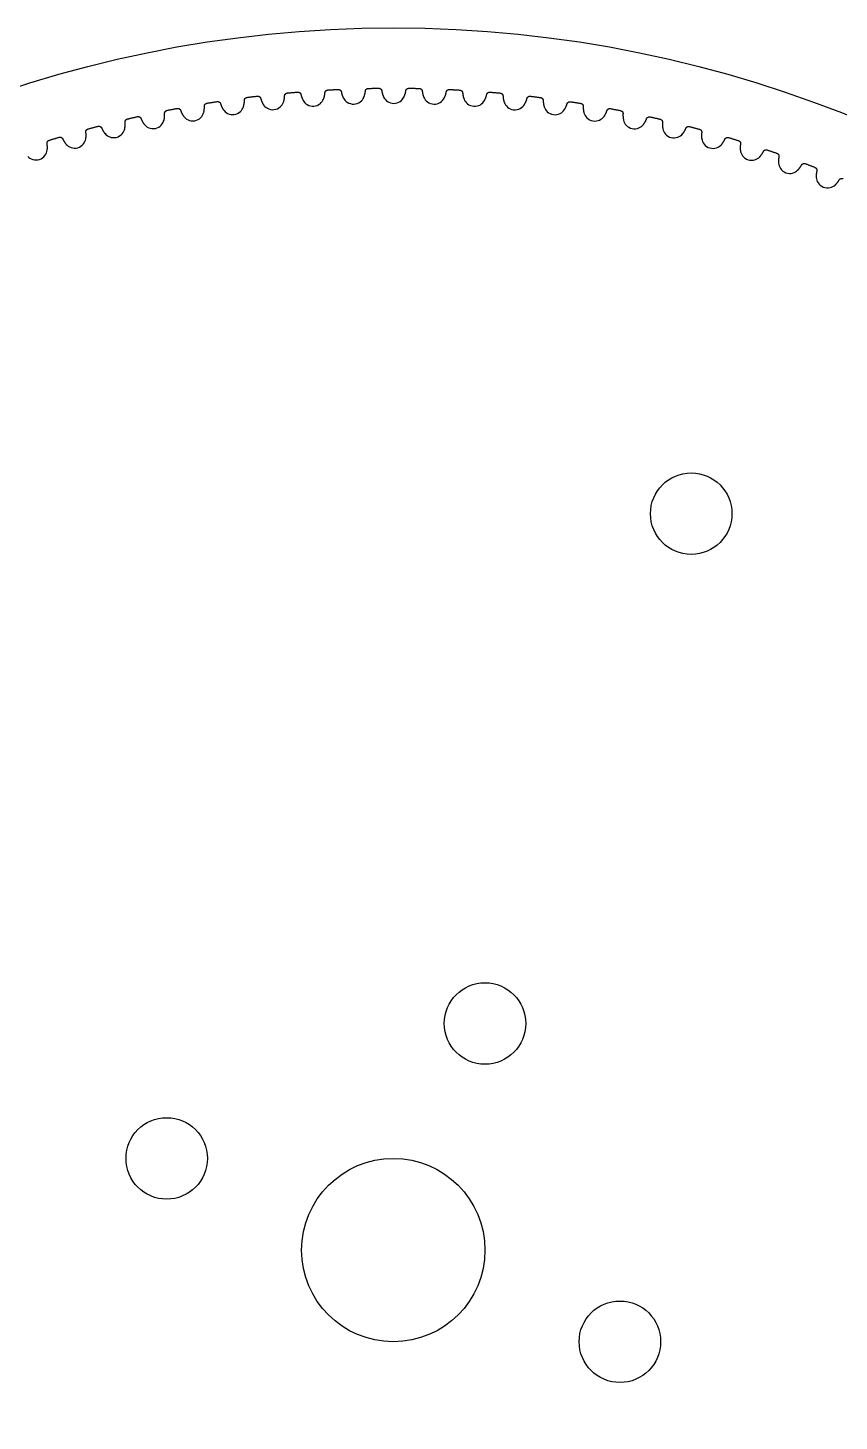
# Model space of a CAD drawing. Extents: x 12 to 272, y 74 to 194.
# Drawn here: x 54.6 to 94.4, y 125.6 to 194 of the extents above; entities that cross this region are included whole.
import ezdxf

# ---------------------------------------------------------------- set-up
doc = ezdxf.new("R2010")
doc.units = 0
doc.layers.add('View001', color=7, linetype='CONTINUOUS')

msp = doc.modelspace()

# ---------------------------------------------------------------- linework, layer by layer
at = {"layer": 'View001'}
for centre, radius in [((72.5, 134), 60), ((87.1253, 170.154), 2), ((77.0001, 145.124), 2), ((61.3757, 138.5), 2), ((72.5, 134), 4.5), ((83.6243, 129.5), 2)]:
    msp.add_circle(centre, radius, dxfattribs=at)
for points, degree in [([(67.3001, 190.804), (67.8063, 190.848)], 1), ([(69.2857, 190.951), (69.7931, 190.978)], 1), ([(69.9481, 190.853), (69.9754, 190.695), (70.0505, 190.553)], 2), ([(69.9481, 190.853), (69.9754, 190.695), (70.0505, 190.553)], 2), ([(71.0477, 190.587), (71.1129, 190.734), (71.1292, 190.894)], 2), ([(71.0477, 190.587), (71.1129, 190.734), (71.1292, 190.894)], 2), ([(71.2752, 191.029), (71.7833, 191.037)], 1), ([(71.9338, 190.907), (71.9555, 190.748), (72.0257, 190.604)], 2), ([(71.9338, 190.907), (71.9555, 190.748), (72.0257, 190.604)], 2), ([(73.0234, 190.603), (73.0937, 190.748), (73.1156, 190.907)], 2), ([(73.0234, 190.603), (73.0937, 190.748), (73.1156, 190.907)], 2), ([(73.2662, 191.037), (73.7743, 191.028)], 1), ([(73.9202, 190.893), (73.9363, 190.733), (74.0014, 190.586)], 2), ([(73.9202, 190.893), (73.9363, 190.733), (74.0014, 190.586)], 2), ([(74.9985, 190.551), (75.0738, 190.692), (75.1012, 190.851)], 2), ([(74.9985, 190.551), (75.0738, 190.692), (75.1012, 190.851)], 2), ([(75.2563, 190.975), (75.7637, 190.948)], 1), ([(77.243, 190.844), (77.7492, 190.8)], 1), ([(63.1864, 189.834), (63.2305, 189.989), (63.2244, 190.149)], 2), ([(63.1864, 189.834), (63.2305, 189.989), (63.2244, 190.149)], 2), ([(63.3503, 190.303), (63.8522, 190.382)], 1), ([(64.0193, 190.275), (64.063, 190.12), (64.1526, 189.987)], 2), ([(64.0193, 190.275), (64.063, 190.12), (64.1526, 189.987)], 2), ([(65.1407, 190.125), (65.1902, 190.278), (65.1897, 190.439)], 2), ([(65.1407, 190.125), (65.1902, 190.278), (65.1897, 190.439)], 2), ([(65.3208, 190.588), (65.8252, 190.65)], 1), ([(65.9884, 190.536), (66.0267, 190.38), (66.1116, 190.244)], 2), ([(65.9884, 190.536), (66.0267, 190.38), (66.1116, 190.244)], 2), ([(67.1039, 190.348), (67.1587, 190.499), (67.1638, 190.66)], 2), ([(67.1039, 190.348), (67.1587, 190.499), (67.1638, 190.66)], 2), ([(67.9655, 190.729), (67.9983, 190.572), (68.0783, 190.433)], 2), ([(67.9655, 190.729), (67.9983, 190.572), (68.0783, 190.433)], 2), ([(69.0737, 190.502), (69.1337, 190.651), (69.1445, 190.811)], 2), ([(69.0737, 190.502), (69.1337, 190.651), (69.1445, 190.811)], 2), ([(75.9048, 190.808), (75.9154, 190.648), (75.9753, 190.499)], 2), ([(75.9048, 190.808), (75.9154, 190.648), (75.9753, 190.499)], 2), ([(76.9706, 190.429), (77.0508, 190.568), (77.0837, 190.725)], 2), ([(76.9706, 190.429), (77.0508, 190.568), (77.0837, 190.725)], 2), ([(77.8853, 190.655), (77.8903, 190.494), (77.945, 190.343)], 2), ([(77.8853, 190.655), (77.8903, 190.494), (77.945, 190.343)], 2), ([(78.9372, 190.239), (79.0222, 190.375), (79.0606, 190.531)], 2), ([(78.9372, 190.239), (79.0222, 190.375), (79.0606, 190.531)], 2), ([(79.224, 190.644), (79.7283, 190.582)], 1), ([(79.8593, 190.432), (79.8586, 190.272), (79.908, 190.119)], 2), ([(79.8593, 190.432), (79.8586, 190.272), (79.908, 190.119)], 2), ([(80.896, 189.98), (80.9857, 190.113), (81.0295, 190.267)], 2), ([(80.896, 189.98), (80.9857, 190.113), (81.0295, 190.267)], 2), ([(81.1967, 190.375), (81.6986, 190.295)], 1), ([(81.8243, 190.141), (81.818, 189.981), (81.862, 189.826)], 2), ([(81.8243, 190.141), (81.818, 189.981), (81.862, 189.826)], 2), ([(59.445, 189.528), (59.9402, 189.642)], 1), ([(60.1144, 189.546), (60.1688, 189.395), (60.2674, 189.268)], 2), ([(60.1144, 189.546), (60.1688, 189.395), (60.2674, 189.268)], 2), ([(61.2435, 189.475), (61.2822, 189.631), (61.2705, 189.791)], 2), ([(61.2435, 189.475), (61.2822, 189.631), (61.2705, 189.791)], 2), ([(61.3909, 189.95), (61.8897, 190.046)], 1), ([(62.0605, 189.945), (62.1096, 189.792), (62.2037, 189.661)], 2), ([(62.0605, 189.945), (62.1096, 189.792), (62.2037, 189.661)], 2), ([(82.8445, 189.653), (82.9388, 189.783), (82.988, 189.935)], 2), ([(82.8445, 189.653), (82.9388, 189.783), (82.988, 189.935)], 2), ([(83.1589, 190.037), (83.6576, 189.94)], 1), ([(83.7779, 189.782), (83.766, 189.621), (83.8046, 189.465)], 2), ([(83.7779, 189.782), (83.766, 189.621), (83.8046, 189.465)], 2), ([(84.7805, 189.258), (84.8793, 189.384), (84.9337, 189.535)], 2), ([(84.7805, 189.258), (84.8793, 189.384), (84.9337, 189.535)], 2), ([(85.1081, 189.631), (85.6031, 189.516)], 1), ([(57.4011, 188.555), (57.4289, 188.713), (57.4061, 188.872)], 2), ([(57.4011, 188.555), (57.4289, 188.713), (57.4061, 188.872)], 2), ([(57.5151, 189.038), (58.006, 189.17)], 1), ([(58.1834, 189.08), (58.243, 188.931), (58.3461, 188.808)], 2), ([(58.1834, 189.08), (58.243, 188.931), (58.3461, 188.808)], 2), ([(59.3143, 189.049), (59.3475, 189.206), (59.3303, 189.365)], 2), ([(59.3143, 189.049), (59.3475, 189.206), (59.3303, 189.365)], 2), ([(85.7177, 189.354), (85.7003, 189.194), (85.7335, 189.037)], 2), ([(85.7177, 189.354), (85.7003, 189.194), (85.7335, 189.037)], 2), ([(86.7015, 188.795), (86.8046, 188.918), (86.8643, 189.068)], 2), ([(86.7015, 188.795), (86.8046, 188.918), (86.8643, 189.068)], 2), ([(87.0419, 189.157), (87.5326, 189.025)], 1), ([(87.6415, 188.859), (87.6186, 188.7), (87.6462, 188.542)], 2), ([(87.6415, 188.859), (87.6186, 188.7), (87.6462, 188.542)], 2), ([(55.5064, 187.995), (55.5286, 188.154), (55.5002, 188.312)], 2), ([(55.5064, 187.995), (55.5286, 188.154), (55.5002, 188.312)], 2), ([(55.6034, 188.482), (56.0894, 188.63)], 1), ([(56.2699, 188.547), (56.3347, 188.4), (56.4419, 188.28)], 2), ([(56.2699, 188.547), (56.3347, 188.4), (56.4419, 188.28)], 2), ([(88.6051, 188.266), (88.7125, 188.386), (88.7774, 188.533)], 2), ([(88.6051, 188.266), (88.7125, 188.386), (88.7774, 188.533)], 2), ([(88.958, 188.616), (89.4438, 188.467)], 1), ([(89.5469, 188.297), (89.5183, 188.139), (89.5404, 187.98)], 2), ([(89.5469, 188.297), (89.5183, 188.139), (89.5404, 187.98)], 2), ([(90.4892, 187.671), (90.6007, 187.787), (90.6706, 187.931)], 2), ([(90.4892, 187.671), (90.6007, 187.787), (90.6706, 187.931)], 2), ([(90.854, 188.008), (91.3344, 187.843)], 1), ([(91.4314, 187.669), (91.3974, 187.512), (91.4139, 187.352)], 2), ([(91.4314, 187.669), (91.3974, 187.512), (91.4139, 187.352)], 2), ([(92.3513, 187.011), (92.4668, 187.122), (92.5418, 187.264)], 2), ([(92.3513, 187.011), (92.4668, 187.122), (92.5418, 187.264)], 2), ([(92.7277, 187.335), (93.202, 187.153)], 1), ([(93.2929, 186.976), (93.2534, 186.82), (93.2644, 186.66)], 2), ([(93.2929, 186.976), (93.2534, 186.82), (93.2644, 186.66)], 2), ([(94.1893, 186.286), (94.3086, 186.393), (94.3885, 186.533)], 2), ([(94.1893, 186.286), (94.3086, 186.393), (94.3885, 186.533)], 2)]:
    msp.add_open_spline(points, degree=degree, dxfattribs=at)
for points, degree, knots in [([(67.8063, 190.848), (67.8592, 190.853), (67.9084, 190.819), (67.9553, 190.781), (67.9655, 190.729)], 2, [0, 0, 0, 0.724386, 0.724386, 1.44877, 1.44877, 1.44877]), ([(69.1445, 190.811), (69.1474, 190.864), (69.1886, 190.908), (69.2326, 190.949), (69.2857, 190.951)], 2, [0, 0, 0, 0.724386, 0.724386, 1.44877, 1.44877, 1.44877]), ([(69.1445, 190.811), (69.1474, 190.864), (69.1886, 190.908), (69.2326, 190.949), (69.2857, 190.951)], 2, [0, 0, 0, 0.724386, 0.724386, 1.44877, 1.44877, 1.44877]), ([(69.7931, 190.978), (69.8462, 190.981), (69.8942, 190.945), (69.9397, 190.905), (69.9481, 190.853)], 2, [0, 0, 0, 0.724386, 0.724386, 1.44877, 1.44877, 1.44877]), ([(71.1292, 190.894), (71.134, 190.947), (71.1766, 190.989), (71.222, 191.028), (71.2752, 191.029)], 2, [0, 0, 0, 0.724386, 0.724386, 1.44877, 1.44877, 1.44877]), ([(71.1292, 190.894), (71.134, 190.947), (71.1766, 190.989), (71.222, 191.028), (71.2752, 191.029)], 2, [0, 0, 0, 0.724386, 0.724386, 1.44877, 1.44877, 1.44877]), ([(71.7833, 191.037), (71.8364, 191.039), (71.8831, 191.001), (71.9272, 190.96), (71.9338, 190.907)], 2, [0, 0, 0, 0.724386, 0.724386, 1.44877, 1.44877, 1.44877]), ([(73.1156, 190.907), (73.1222, 190.96), (73.1663, 191), (73.2131, 191.038), (73.2662, 191.037)], 2, [0, 0, 0, 0.724386, 0.724386, 1.44877, 1.44877, 1.44877]), ([(73.1156, 190.907), (73.1222, 190.96), (73.1663, 191), (73.2131, 191.038), (73.2662, 191.037)], 2, [0, 0, 0, 0.724386, 0.724386, 1.44877, 1.44877, 1.44877]), ([(73.7743, 191.028), (73.8274, 191.027), (73.8728, 190.988), (73.9154, 190.945), (73.9202, 190.893)], 2, [0, 0, 0, 0.724386, 0.724386, 1.44877, 1.44877, 1.44877]), ([(75.1012, 190.851), (75.1097, 190.903), (75.1552, 190.942), (75.2032, 190.978), (75.2563, 190.975)], 2, [0, 0, 0, 0.724386, 0.724386, 1.44877, 1.44877, 1.44877]), ([(75.1012, 190.851), (75.1097, 190.903), (75.1552, 190.942), (75.2032, 190.978), (75.2563, 190.975)], 2, [0, 0, 0, 0.724386, 0.724386, 1.44877, 1.44877, 1.44877]), ([(75.7637, 190.948), (75.8168, 190.946), (75.8608, 190.905), (75.9019, 190.861), (75.9048, 190.808)], 2, [0, 0, 0, 0.724386, 0.724386, 1.44877, 1.44877, 1.44877]), ([(77.0837, 190.725), (77.094, 190.778), (77.1408, 190.815), (77.1901, 190.849), (77.243, 190.844)], 2, [0, 0, 0, 0.724386, 0.724386, 1.44877, 1.44877, 1.44877]), ([(77.0837, 190.725), (77.094, 190.778), (77.1408, 190.815), (77.1901, 190.849), (77.243, 190.844)], 2, [0, 0, 0, 0.724386, 0.724386, 1.44877, 1.44877, 1.44877]), ([(63.2244, 190.149), (63.2218, 190.202), (63.2582, 190.25), (63.2977, 190.295), (63.3503, 190.303)], 2, [0, 0, 0, 0.724386, 0.724386, 1.44877, 1.44877, 1.44877]), ([(63.2244, 190.149), (63.2218, 190.202), (63.2582, 190.25), (63.2977, 190.295), (63.3503, 190.303)], 2, [0, 0, 0, 0.724386, 0.724386, 1.44877, 1.44877, 1.44877]), ([(63.8522, 190.382), (63.9046, 190.391), (63.9561, 190.36), (64.0054, 190.326), (64.0193, 190.275)], 2, [0, 0, 0, 0.724386, 0.724386, 1.44877, 1.44877, 1.44877]), ([(65.1897, 190.439), (65.1889, 190.492), (65.2269, 190.538), (65.268, 190.582), (65.3208, 190.588)], 2, [0, 0, 0, 0.724386, 0.724386, 1.44877, 1.44877, 1.44877]), ([(65.1897, 190.439), (65.1889, 190.492), (65.2269, 190.538), (65.268, 190.582), (65.3208, 190.588)], 2, [0, 0, 0, 0.724386, 0.724386, 1.44877, 1.44877, 1.44877]), ([(65.8252, 190.65), (65.8779, 190.657), (65.9283, 190.624), (65.9764, 190.588), (65.9884, 190.536)], 2, [0, 0, 0, 0.724386, 0.724386, 1.44877, 1.44877, 1.44877]), ([(66.1116, 190.244), (66.1552, 190.174), (66.2228, 190.102), (66.3156, 190.051), (66.4075, 190), (66.5248, 189.973), (66.6402, 189.986), (66.7557, 189.997), (66.8649, 190.048), (66.9442, 190.117), (67.0245, 190.186), (67.0757, 190.27), (67.1039, 190.348)], 3, [0, 0, 0, 0, 0.558599, 0.558599, 0.558599, 1.1172, 1.1172, 1.1172, 1.6758, 1.6758, 1.6758, 2.2344, 2.2344, 2.2344, 2.2344]), ([(67.1638, 190.66), (67.1649, 190.713), (67.2045, 190.758), (67.2471, 190.8), (67.3001, 190.804)], 2, [0, 0, 0, 0.724386, 0.724386, 1.44877, 1.44877, 1.44877]), ([(67.1638, 190.66), (67.1649, 190.713), (67.2045, 190.758), (67.2471, 190.8), (67.3001, 190.804)], 2, [0, 0, 0, 0.724386, 0.724386, 1.44877, 1.44877, 1.44877]), ([(68.0783, 190.433), (68.1195, 190.361), (68.1846, 190.287), (68.2755, 190.233), (68.3656, 190.179), (68.4819, 190.148), (68.5976, 190.156), (68.7134, 190.164), (68.8244, 190.211), (68.906, 190.277), (68.9887, 190.343), (69.0428, 190.425), (69.0737, 190.502)], 3, [0, 0, 0, 0, 0.558599, 0.558599, 0.558599, 1.1172, 1.1172, 1.1172, 1.6758, 1.6758, 1.6758, 2.2344, 2.2344, 2.2344, 2.2344]), ([(70.0505, 190.553), (70.0892, 190.48), (70.1516, 190.403), (70.2406, 190.346), (70.3287, 190.289), (70.4439, 190.254), (70.5598, 190.258), (70.6758, 190.262), (70.7883, 190.305), (70.8723, 190.368), (70.9571, 190.431), (71.0142, 190.511), (71.0477, 190.587)], 3, [0, 0, 0, 0, 0.558599, 0.558599, 0.558599, 1.1172, 1.1172, 1.1172, 1.6758, 1.6758, 1.6758, 2.2344, 2.2344, 2.2344, 2.2344]), ([(72.0257, 190.604), (72.0617, 190.529), (72.1215, 190.451), (72.2084, 190.391), (72.2945, 190.33), (72.4084, 190.291), (72.5244, 190.292), (72.6405, 190.291), (72.7544, 190.33), (72.8405, 190.39), (72.9275, 190.451), (72.9873, 190.529), (73.0234, 190.603)], 3, [0, 0, 0, 0, 0.558599, 0.558599, 0.558599, 1.1172, 1.1172, 1.1172, 1.6758, 1.6758, 1.6758, 2.2344, 2.2344, 2.2344, 2.2344]), ([(74.0014, 190.586), (74.0349, 190.51), (74.0918, 190.43), (74.1766, 190.366), (74.2605, 190.303), (74.373, 190.26), (74.489, 190.257), (74.6049, 190.252), (74.7201, 190.287), (74.8083, 190.344), (74.8973, 190.401), (74.9598, 190.477), (74.9985, 190.551)], 3, [0, 0, 0, 0, 0.558599, 0.558599, 0.558599, 1.1172, 1.1172, 1.1172, 1.6758, 1.6758, 1.6758, 2.2344, 2.2344, 2.2344, 2.2344]), ([(75.9753, 190.499), (76.0061, 190.422), (76.0602, 190.34), (76.1428, 190.274), (76.2244, 190.207), (76.3353, 190.161), (76.4511, 190.153), (76.5668, 190.144), (76.6831, 190.175), (76.7732, 190.229), (76.8643, 190.283), (76.9294, 190.357), (76.9706, 190.429)], 3, [0, 0, 0, 0, 0.558599, 0.558599, 0.558599, 1.1172, 1.1172, 1.1172, 1.6758, 1.6758, 1.6758, 2.2344, 2.2344, 2.2344, 2.2344]), ([(77.7492, 190.8), (77.8022, 190.795), (77.8447, 190.753), (77.8843, 190.708), (77.8853, 190.655)], 2, [0, 0, 0, 0.724386, 0.724386, 1.44877, 1.44877, 1.44877]), ([(77.945, 190.343), (77.9731, 190.265), (78.0243, 190.181), (78.1045, 190.112), (78.1837, 190.043), (78.2929, 189.992), (78.4084, 189.981), (78.5237, 189.968), (78.6411, 189.995), (78.733, 190.046), (78.8259, 190.097), (78.8935, 190.168), (78.9372, 190.239)], 3, [0, 0, 0, 0, 0.558599, 0.558599, 0.558599, 1.1172, 1.1172, 1.1172, 1.6758, 1.6758, 1.6758, 2.2344, 2.2344, 2.2344, 2.2344]), ([(79.0606, 190.531), (79.0727, 190.583), (79.1208, 190.618), (79.1712, 190.651), (79.224, 190.644)], 2, [0, 0, 0, 0.724386, 0.724386, 1.44877, 1.44877, 1.44877]), ([(79.0606, 190.531), (79.0727, 190.583), (79.1208, 190.618), (79.1712, 190.651), (79.224, 190.644)], 2, [0, 0, 0, 0.724386, 0.724386, 1.44877, 1.44877, 1.44877]), ([(79.7283, 190.582), (79.7811, 190.576), (79.8221, 190.532), (79.8601, 190.486), (79.8593, 190.432)], 2, [0, 0, 0, 0.724386, 0.724386, 1.44877, 1.44877, 1.44877]), ([(81.0295, 190.267), (81.0434, 190.319), (81.0927, 190.353), (81.1443, 190.384), (81.1967, 190.375)], 2, [0, 0, 0, 0.724386, 0.724386, 1.44877, 1.44877, 1.44877]), ([(81.0295, 190.267), (81.0434, 190.319), (81.0927, 190.353), (81.1443, 190.384), (81.1967, 190.375)], 2, [0, 0, 0, 0.724386, 0.724386, 1.44877, 1.44877, 1.44877]), ([(81.6986, 190.295), (81.7511, 190.287), (81.7906, 190.242), (81.8269, 190.194), (81.8243, 190.141)], 2, [0, 0, 0, 0.724386, 0.724386, 1.44877, 1.44877, 1.44877]), ([(59.3303, 189.365), (59.3239, 189.418), (59.3569, 189.468), (59.3932, 189.516), (59.445, 189.528)], 2, [0, 0, 0, 0.724386, 0.724386, 1.44877, 1.44877, 1.44877]), ([(59.3303, 189.365), (59.3239, 189.418), (59.3569, 189.468), (59.3932, 189.516), (59.445, 189.528)], 2, [0, 0, 0, 0.724386, 0.724386, 1.44877, 1.44877, 1.44877]), ([(59.9402, 189.642), (59.9919, 189.654), (60.0455, 189.627), (60.097, 189.596), (60.1144, 189.546)], 2, [0, 0, 0, 0.724386, 0.724386, 1.44877, 1.44877, 1.44877]), ([(60.2674, 189.268), (60.3182, 189.203), (60.3929, 189.139), (60.4905, 189.098), (60.5873, 189.057), (60.7068, 189.042), (60.8202, 189.067), (60.9338, 189.09), (61.0371, 189.152), (61.1088, 189.229), (61.1814, 189.306), (61.2236, 189.395), (61.2435, 189.475)], 3, [0, 0, 0, 0, 0.558599, 0.558599, 0.558599, 1.1172, 1.1172, 1.1172, 1.6758, 1.6758, 1.6758, 2.2344, 2.2344, 2.2344, 2.2344]), ([(61.2705, 189.791), (61.266, 189.844), (61.3007, 189.893), (61.3386, 189.94), (61.3909, 189.95)], 2, [0, 0, 0, 0.724386, 0.724386, 1.44877, 1.44877, 1.44877]), ([(61.2705, 189.791), (61.266, 189.844), (61.3007, 189.893), (61.3386, 189.94), (61.3909, 189.95)], 2, [0, 0, 0, 0.724386, 0.724386, 1.44877, 1.44877, 1.44877]), ([(61.8897, 190.046), (61.9419, 190.057), (61.9944, 190.028), (62.0449, 189.995), (62.0605, 189.945)], 2, [0, 0, 0, 0.724386, 0.724386, 1.44877, 1.44877, 1.44877]), ([(62.2037, 189.661), (62.2522, 189.594), (62.3246, 189.528), (62.4207, 189.483), (62.516, 189.439), (62.6349, 189.42), (62.7491, 189.441), (62.8635, 189.46), (62.9689, 189.518), (63.0432, 189.593), (63.1185, 189.667), (63.1637, 189.755), (63.1864, 189.834)], 3, [0, 0, 0, 0, 0.558599, 0.558599, 0.558599, 1.1172, 1.1172, 1.1172, 1.6758, 1.6758, 1.6758, 2.2344, 2.2344, 2.2344, 2.2344]), ([(64.1526, 189.987), (64.1986, 189.918), (64.2687, 189.849), (64.3632, 189.801), (64.4568, 189.753), (64.575, 189.731), (64.6899, 189.747), (64.8049, 189.763), (64.9123, 189.817), (64.9891, 189.889), (65.0669, 189.961), (65.1152, 190.047), (65.1407, 190.125)], 3, [0, 0, 0, 0, 0.558599, 0.558599, 0.558599, 1.1172, 1.1172, 1.1172, 1.6758, 1.6758, 1.6758, 2.2344, 2.2344, 2.2344, 2.2344]), ([(79.908, 190.119), (79.9334, 190.04), (79.9816, 189.954), (80.0593, 189.882), (80.1361, 189.811), (80.2435, 189.756), (80.3585, 189.741), (80.4733, 189.724), (80.5915, 189.746), (80.6852, 189.794), (80.7797, 189.842), (80.8498, 189.911), (80.896, 189.98)], 3, [0, 0, 0, 0, 0.558599, 0.558599, 0.558599, 1.1172, 1.1172, 1.1172, 1.6758, 1.6758, 1.6758, 2.2344, 2.2344, 2.2344, 2.2344]), ([(81.862, 189.826), (81.8846, 189.747), (81.9298, 189.659), (82.005, 189.585), (82.0793, 189.51), (82.1846, 189.452), (82.299, 189.432), (82.4132, 189.412), (82.5321, 189.43), (82.6274, 189.475), (82.7235, 189.519), (82.796, 189.585), (82.8445, 189.653)], 3, [0, 0, 0, 0, 0.558599, 0.558599, 0.558599, 1.1172, 1.1172, 1.1172, 1.6758, 1.6758, 1.6758, 2.2344, 2.2344, 2.2344, 2.2344]), ([(82.988, 189.935), (83.0037, 189.986), (83.0542, 190.019), (83.1068, 190.048), (83.1589, 190.037)], 2, [0, 0, 0, 0.724386, 0.724386, 1.44877, 1.44877, 1.44877]), ([(82.988, 189.935), (83.0037, 189.986), (83.0542, 190.019), (83.1068, 190.048), (83.1589, 190.037)], 2, [0, 0, 0, 0.724386, 0.724386, 1.44877, 1.44877, 1.44877]), ([(83.6576, 189.94), (83.7099, 189.93), (83.7477, 189.884), (83.7824, 189.835), (83.7779, 189.782)], 2, [0, 0, 0, 0.724386, 0.724386, 1.44877, 1.44877, 1.44877]), ([(83.8046, 189.465), (83.8244, 189.385), (83.8665, 189.296), (83.9391, 189.219), (84.0107, 189.142), (84.114, 189.08), (84.2276, 189.057), (84.341, 189.032), (84.4605, 189.046), (84.5572, 189.087), (84.6549, 189.128), (84.7297, 189.192), (84.7805, 189.258)], 3, [0, 0, 0, 0, 0.558599, 0.558599, 0.558599, 1.1172, 1.1172, 1.1172, 1.6758, 1.6758, 1.6758, 2.2344, 2.2344, 2.2344, 2.2344]), ([(84.9337, 189.535), (84.9512, 189.586), (85.0028, 189.616), (85.0563, 189.643), (85.1081, 189.631)], 2, [0, 0, 0, 0.724386, 0.724386, 1.44877, 1.44877, 1.44877]), ([(84.9337, 189.535), (84.9512, 189.586), (85.0028, 189.616), (85.0563, 189.643), (85.1081, 189.631)], 2, [0, 0, 0, 0.724386, 0.724386, 1.44877, 1.44877, 1.44877]), ([(85.6031, 189.516), (85.655, 189.505), (85.6912, 189.457), (85.7241, 189.407), (85.7177, 189.354)], 2, [0, 0, 0, 0.724386, 0.724386, 1.44877, 1.44877, 1.44877]), ([(57.4061, 188.872), (57.3979, 188.925), (57.4291, 188.976), (57.4637, 189.025), (57.5151, 189.038)], 2, [0, 0, 0, 0.724386, 0.724386, 1.44877, 1.44877, 1.44877]), ([(57.4061, 188.872), (57.3979, 188.925), (57.4291, 188.976), (57.4637, 189.025), (57.5151, 189.038)], 2, [0, 0, 0, 0.724386, 0.724386, 1.44877, 1.44877, 1.44877]), ([(58.006, 189.17), (58.0573, 189.184), (58.1117, 189.158), (58.1643, 189.13), (58.1834, 189.08)], 2, [0, 0, 0, 0.724386, 0.724386, 1.44877, 1.44877, 1.44877]), ([(58.3461, 188.808), (58.3991, 188.744), (58.476, 188.682), (58.575, 188.645), (58.6731, 188.607), (58.793, 188.597), (58.9055, 188.626), (59.0182, 188.653), (59.1193, 188.718), (59.1883, 188.798), (59.2582, 188.877), (59.2972, 188.968), (59.3143, 189.049)], 3, [0, 0, 0, 0, 0.558599, 0.558599, 0.558599, 1.1172, 1.1172, 1.1172, 1.6758, 1.6758, 1.6758, 2.2344, 2.2344, 2.2344, 2.2344]), ([(85.7335, 189.037), (85.7504, 188.956), (85.7894, 188.866), (85.8592, 188.786), (85.9281, 188.707), (86.0292, 188.641), (86.1419, 188.614), (86.2543, 188.585), (86.3743, 188.595), (86.4724, 188.633), (86.5714, 188.67), (86.6484, 188.732), (86.7015, 188.795)], 3, [0, 0, 0, 0, 0.558599, 0.558599, 0.558599, 1.1172, 1.1172, 1.1172, 1.6758, 1.6758, 1.6758, 2.2344, 2.2344, 2.2344, 2.2344]), ([(86.8643, 189.068), (86.8835, 189.117), (86.9361, 189.146), (86.9906, 189.171), (87.0419, 189.157)], 2, [0, 0, 0, 0.724386, 0.724386, 1.44877, 1.44877, 1.44877]), ([(86.8643, 189.068), (86.8835, 189.117), (86.9361, 189.146), (86.9906, 189.171), (87.0419, 189.157)], 2, [0, 0, 0, 0.724386, 0.724386, 1.44877, 1.44877, 1.44877]), ([(87.5326, 189.025), (87.5841, 189.012), (87.6186, 188.963), (87.6497, 188.912), (87.6415, 188.859)], 2, [0, 0, 0, 0.724386, 0.724386, 1.44877, 1.44877, 1.44877]), ([(55.5002, 188.312), (55.4902, 188.364), (55.5196, 188.416), (55.5525, 188.467), (55.6034, 188.482)], 2, [0, 0, 0, 0.724386, 0.724386, 1.44877, 1.44877, 1.44877]), ([(55.5002, 188.312), (55.4902, 188.364), (55.5196, 188.416), (55.5525, 188.467), (55.6034, 188.482)], 2, [0, 0, 0, 0.724386, 0.724386, 1.44877, 1.44877, 1.44877]), ([(56.0894, 188.63), (56.1402, 188.646), (56.1954, 188.623), (56.249, 188.596), (56.2699, 188.547)], 2, [0, 0, 0, 0.724386, 0.724386, 1.44877, 1.44877, 1.44877]), ([(56.4419, 188.28), (56.4971, 188.219), (56.5761, 188.16), (56.6764, 188.126), (56.7757, 188.091), (56.8959, 188.085), (57.0073, 188.118), (57.1191, 188.149), (57.2179, 188.218), (57.284, 188.3), (57.3511, 188.382), (57.3869, 188.473), (57.4011, 188.555)], 3, [0, 0, 0, 0, 0.558599, 0.558599, 0.558599, 1.1172, 1.1172, 1.1172, 1.6758, 1.6758, 1.6758, 2.2344, 2.2344, 2.2344, 2.2344]), ([(87.6462, 188.542), (87.6603, 188.46), (87.6961, 188.368), (87.7631, 188.287), (87.8292, 188.205), (87.9279, 188.136), (88.0396, 188.104), (88.151, 188.072), (88.2712, 188.078), (88.3706, 188.112), (88.4708, 188.146), (88.5499, 188.205), (88.6051, 188.266)], 3, [0, 0, 0, 0, 0.558599, 0.558599, 0.558599, 1.1172, 1.1172, 1.1172, 1.6758, 1.6758, 1.6758, 2.2344, 2.2344, 2.2344, 2.2344]), ([(88.7774, 188.533), (88.7983, 188.582), (88.8519, 188.609), (88.9072, 188.632), (88.958, 188.616)], 2, [0, 0, 0, 0.724386, 0.724386, 1.44877, 1.44877, 1.44877]), ([(88.7774, 188.533), (88.7983, 188.582), (88.8519, 188.609), (88.9072, 188.632), (88.958, 188.616)], 2, [0, 0, 0, 0.724386, 0.724386, 1.44877, 1.44877, 1.44877]), ([(89.4438, 188.467), (89.4947, 188.452), (89.5275, 188.402), (89.5569, 188.349), (89.5469, 188.297)], 2, [0, 0, 0, 0.724386, 0.724386, 1.44877, 1.44877, 1.44877]), ([(54.5574, 187.687), (54.6147, 187.627), (54.6957, 187.571), (54.797, 187.541), (54.8976, 187.51), (55.0179, 187.508), (55.1281, 187.544), (55.2387, 187.579), (55.335, 187.652), (55.3982, 187.736), (55.4624, 187.82), (55.495, 187.913), (55.5064, 187.995)], 3, [0, 0, 0, 0, 0.558599, 0.558599, 0.558599, 1.1172, 1.1172, 1.1172, 1.6758, 1.6758, 1.6758, 2.2344, 2.2344, 2.2344, 2.2344]), ([(89.5404, 187.98), (89.5517, 187.898), (89.5843, 187.805), (89.6484, 187.721), (89.7115, 187.637), (89.8078, 187.564), (89.9183, 187.529), (90.0285, 187.493), (90.1488, 187.494), (90.2494, 187.525), (90.3508, 187.556), (90.4318, 187.612), (90.4892, 187.671)], 3, [0, 0, 0, 0, 0.558599, 0.558599, 0.558599, 1.1172, 1.1172, 1.1172, 1.6758, 1.6758, 1.6758, 2.2344, 2.2344, 2.2344, 2.2344]), ([(90.6706, 187.931), (90.6933, 187.98), (90.7478, 188.005), (90.8038, 188.026), (90.854, 188.008)], 2, [0, 0, 0, 0.724386, 0.724386, 1.44877, 1.44877, 1.44877]), ([(90.6706, 187.931), (90.6933, 187.98), (90.7478, 188.005), (90.8038, 188.026), (90.854, 188.008)], 2, [0, 0, 0, 0.724386, 0.724386, 1.44877, 1.44877, 1.44877]), ([(91.3344, 187.843), (91.3847, 187.826), (91.4158, 187.774), (91.4433, 187.721), (91.4314, 187.669)], 2, [0, 0, 0, 0.724386, 0.724386, 1.44877, 1.44877, 1.44877]), ([(91.4139, 187.352), (91.4223, 187.27), (91.4516, 187.176), (91.5128, 187.09), (91.573, 187.003), (91.6666, 186.928), (91.7759, 186.889), (91.8847, 186.848), (92.005, 186.846), (92.1066, 186.873), (92.2089, 186.9), (92.2919, 186.953), (92.3513, 187.011)], 3, [0, 0, 0, 0, 0.558599, 0.558599, 0.558599, 1.1172, 1.1172, 1.1172, 1.6758, 1.6758, 1.6758, 2.2344, 2.2344, 2.2344, 2.2344]), ([(92.5418, 187.264), (92.566, 187.312), (92.6214, 187.335), (92.6782, 187.354), (92.7277, 187.335)], 2, [0, 0, 0, 0.724386, 0.724386, 1.44877, 1.44877, 1.44877]), ([(92.5418, 187.264), (92.566, 187.312), (92.6214, 187.335), (92.6782, 187.354), (92.7277, 187.335)], 2, [0, 0, 0, 0.724386, 0.724386, 1.44877, 1.44877, 1.44877]), ([(93.202, 187.153), (93.2517, 187.134), (93.2809, 187.081), (93.3066, 187.027), (93.2929, 186.976)], 2, [0, 0, 0, 0.724386, 0.724386, 1.44877, 1.44877, 1.44877]), ([(93.2644, 186.66), (93.2699, 186.577), (93.2959, 186.482), (93.354, 186.394), (93.4111, 186.305), (93.5021, 186.227), (93.6099, 186.184), (93.7173, 186.14), (93.8374, 186.133), (93.9399, 186.157), (94.0431, 186.18), (94.1279, 186.23), (94.1893, 186.286)], 3, [0, 0, 0, 0, 0.558599, 0.558599, 0.558599, 1.1172, 1.1172, 1.1172, 1.6758, 1.6758, 1.6758, 2.2344, 2.2344, 2.2344, 2.2344]), ([(94.3885, 186.533), (94.4144, 186.579), (94.4705, 186.6), (94.5279, 186.618), (94.5767, 186.596)], 2, [0, 0, 0, 0.724386, 0.724386, 1.44877, 1.44877, 1.44877]), ([(94.3885, 186.533), (94.4144, 186.579), (94.4705, 186.6), (94.5279, 186.618), (94.5767, 186.596)], 2, [0, 0, 0, 0.724386, 0.724386, 1.44877, 1.44877, 1.44877])]:
    msp.add_open_spline(points, degree=degree, knots=knots, dxfattribs=at)

doc.saveas('drawing.dxf')
